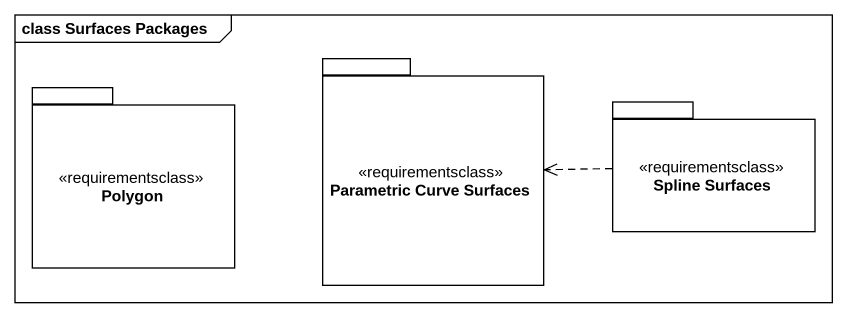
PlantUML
@startuml
mainframe class Surfaces Packages
package "Parametric Curve Surfaces" as Parametric_Curve_Surfaces <<requirementsclass>> {
}
package Polygon <<requirementsclass>> {
}
package "Spline Surfaces" as Spline_Surfaces <<requirementsclass>> {
}
Spline_Surfaces .left.> Parametric_Curve_Surfaces
@enduml
